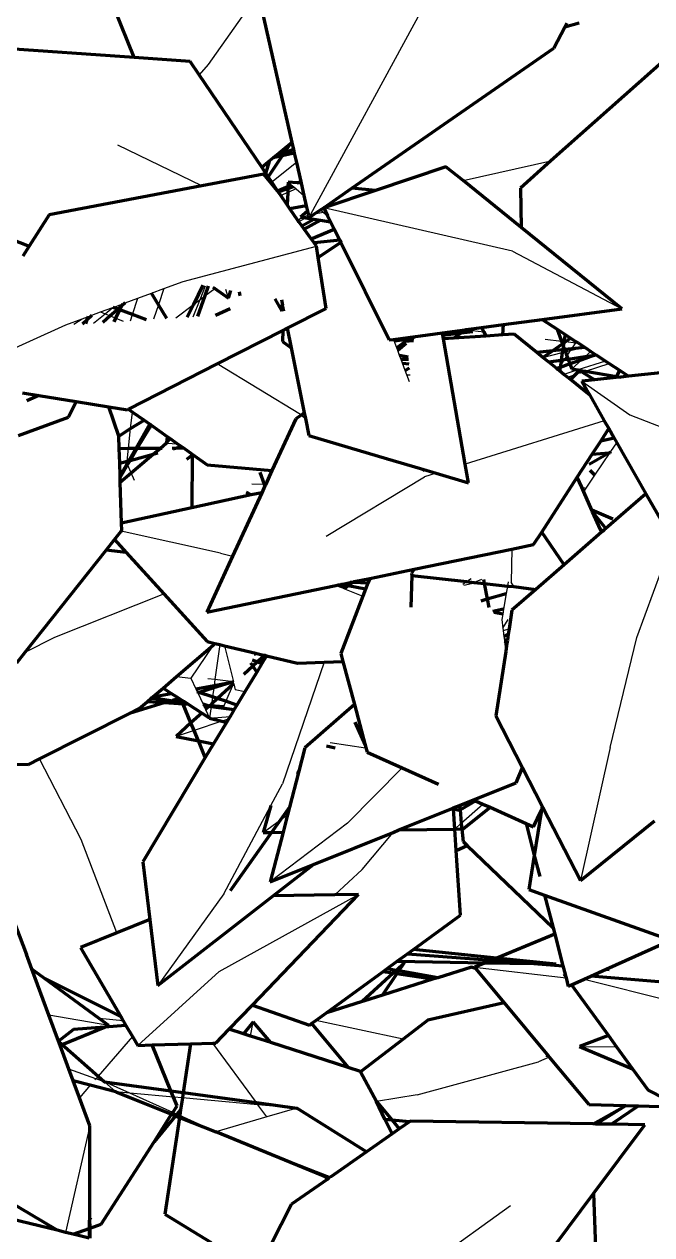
# Model space of a CAD drawing. Header units: millimetres. Extents: x 4307 to 31003, y 2809 to 20009.
# Drawn here: x 7347.5 to 7390.6, y 7941.1 to 8024.3 of the extents above; entities that cross this region are included whole.
import ezdxf

# ---------------------------------------------------------------- set-up
doc = ezdxf.new("R2010")
doc.units = ezdxf.units.MM
doc.layers.add('ProfileEdges', color=7, linetype='Continuous')

msp = doc.modelspace()

# ---------------------------------------------------------------- linework, layer by layer
for p, q in [((7363.573, 8026.361), (7360.134, 8021.485)), ((7367.066, 8010.96), (7375.019, 8025.572)), ((7360.134, 8021.485), (7359.524, 8020.773)), ((7359.711, 8013.16), (7353.942, 8015.938)), ((7366.204, 8014.762), (7364.52, 8013.397)), ((7377.662, 8013.51), (7383.7, 8014.863)), ((7365.608, 8012.704), (7365.128, 8012.499)), ((7366.178, 8012.948), (7365.608, 8012.704)), ((7365.633, 8013.412), (7365.879, 8013.203)), ((7365.879, 8013.203), (7365.996, 8013.103)), ((7365.996, 8013.103), (7366.178, 8012.948)), ((7366.178, 8012.948), (7366.72, 8012.486)), ((7366.306, 8010.761), (7366.567, 8010.992)), ((7366.567, 8010.992), (7367.028, 8011.127)), ((7367.442, 8011.22), (7368.046, 8011.355)), ((7367.863, 8011.511), (7368.046, 8011.355)), ((7368.046, 8011.355), (7368.352, 8011.095)), ((7381.058, 8008.655), (7368.082, 8011.639)), ((7366.858, 8010.946), (7366.368, 8010.671)), ((7358.42, 8006.586), (7367.58, 8009.015)), ((7381.058, 8008.655), (7388.58, 8004.715)), ((7356.235, 8005.779), (7357.097, 8006.097)), ((7357.097, 8006.097), (7356.722, 8004.991)), ((7357.097, 8006.097), (7358.42, 8006.586)), ((7359.59, 8005.352), (7359.964, 8006.296)), ((7359.908, 8005.593), (7360.593, 8006.112)), ((7360.593, 8006.112), (7360.661, 8006.164)), ((7361.531, 8005.431), (7361.364, 8006.032)), ((7354.44, 8005.116), (7355.314, 8005.439)), ((7354.937, 8004.313), (7355.314, 8005.439)), ((7355.314, 8005.439), (7356.235, 8005.779)), ((7359.118, 8004.162), (7359.59, 8005.352)), ((7359.121, 8004.996), (7359.59, 8005.352)), ((7359.59, 8005.352), (7359.908, 8005.593)), ((7352.155, 8004.272), (7352.749, 8004.491)), ((7352.265, 8003.729), (7353.049, 8004.367)), ((7352.749, 8004.491), (7353.577, 8004.797)), ((7352.749, 8004.491), (7353.049, 8004.367)), ((7353.049, 8004.367), (7353.577, 8004.797)), ((7353.049, 8004.367), (7353.413, 8004.217)), ((7353.577, 8004.797), (7353.606, 8004.808)), ((7353.606, 8004.808), (7354.265, 8005.051)), ((7354.265, 8005.051), (7354.44, 8005.116)), ((7354.795, 8003.889), (7354.937, 8004.313)), ((7356.722, 8004.991), (7356.382, 8003.989)), ((7357.921, 8004.086), (7359.121, 8004.996)), ((7342.011, 7999.812), (7350.359, 8003.608)), ((7350.359, 8003.608), (7351.486, 8004.024)), ((7350.904, 8003.643), (7351.486, 8004.024)), ((7351.486, 8004.024), (7351.905, 8004.179)), ((7351.905, 8004.179), (7352.155, 8004.272)), ((7353.413, 8004.217), (7353.792, 8004.061)), ((7353.792, 8004.061), (7354.288, 8003.857)), ((7377.868, 8003.278), (7378.309, 8003.213)), ((7378.309, 8003.213), (7379.079, 8003.122)), ((7372.919, 8002.51), (7372.882, 8002.609)), ((7373.097, 8002.035), (7372.919, 8002.51)), ((7373.166, 8001.849), (7373.097, 8002.035)), ((7373.299, 8001.495), (7373.166, 8001.849)), ((7383.304, 8002.626), (7384.423, 8002.494)), ((7384.423, 8002.494), (7384.597, 8002.474)), ((7384.597, 8002.474), (7384.717, 8002.46)), ((7384.696, 8001.753), (7385.032, 8001.837)), ((7384.717, 8002.46), (7385.393, 8002.38)), ((7385.032, 8001.837), (7384.795, 8001.482)), ((7385.032, 8001.837), (7385.814, 8002.034)), ((7385.114, 8001.961), (7385.032, 8001.837)), ((7385.393, 8002.38), (7385.114, 8001.961)), ((7385.435, 8002.444), (7385.393, 8002.38)), ((7385.393, 8002.38), (7385.563, 8002.36)), ((7373.4, 8001.225), (7373.299, 8001.495)), ((7373.492, 8000.979), (7373.4, 8001.225)), ((7373.686, 8000.461), (7373.492, 8000.979)), ((7383.152, 8001.365), (7384.483, 8001.699)), ((7384.618, 8001.216), (7384.352, 8000.815)), ((7384.483, 8001.699), (7384.696, 8001.753)), ((7384.795, 8001.482), (7384.618, 8001.216)), ((7385.818, 8001.21), (7385.127, 8000.581)), ((7387.45, 8001.117), (7385.553, 8000.509)), ((7386.057, 8001.428), (7385.818, 8001.21)), ((7386.444, 8001.78), (7386.057, 8001.428)), ((7366.494, 7997.448), (7360.761, 8000.921)), ((7373.795, 8000.17), (7373.686, 8000.461)), ((7373.795, 8000.17), (7374.023, 8000.18)), ((7373.974, 7999.689), (7373.795, 8000.17)), ((7384.244, 8000.652), (7384.17, 8000.542)), ((7384.352, 8000.815), (7384.244, 8000.652)), ((7385.553, 8000.509), (7384.592, 8000.201)), ((7384.828, 8000.011), (7385.387, 8000.193)), ((7385.387, 8000.193), (7385.552, 8000.247)), ((7385.678, 8000.288), (7385.854, 8000.346)), ((7385.854, 8000.346), (7386.085, 8000.421)), ((7386.085, 8000.421), (7387.705, 8000.95)), ((7385.813, 7999.733), (7389.129, 7997.434)), ((7386.184, 7999.083), (7386.028, 7999.041)), ((7354.813, 7996.479), (7354.94, 7997.616)), ((7366.494, 7997.448), (7366.537, 7997.412)), ((7366.537, 7997.412), (7366.821, 7997.177)), ((7387.361, 7997.024), (7377.813, 7994.04)), ((7389.129, 7997.434), (7393.447, 7995.747)), ((7354.662, 7995.128), (7354.813, 7996.479)), ((7356.1, 7996.541), (7356.18, 7996.744)), ((7357.286, 7995.447), (7357.254, 7995.473)), ((7358.066, 7995.418), (7357.286, 7995.447)), ((7387.818, 7994.903), (7388.226, 7995.509)), ((7354.563, 7994.24), (7354.662, 7995.128)), ((7386.722, 7993.275), (7387.77, 7994.832)), ((7354.549, 7994.121), (7354.563, 7994.24)), ((7354.571, 7994.07), (7354.549, 7994.121)), ((7354.599, 7994.006), (7354.571, 7994.07)), ((7354.846, 7993.433), (7354.599, 7994.006)), ((7374.726, 7993.729), (7374.961, 7993.546)), ((7355.068, 7992.917), (7354.846, 7993.433)), ((7364.016, 7992.629), (7363.143, 7992.673)), ((7368.259, 7989.096), (7375.013, 7993.164)), ((7375.801, 7993.411), (7375.013, 7993.164)), ((7386.13, 7992.396), (7386.722, 7993.275)), ((7364.076, 7992.626), (7364.016, 7992.629)), ((7385.815, 7992.451), (7386.13, 7992.396)), ((7385.955, 7992.136), (7386.13, 7992.396)), ((7360.983, 7987.929), (7354.165, 7989.443)), ((7387.199, 7989.456), (7387.146, 7989.434)), ((7387.369, 7989.524), (7387.199, 7989.456)), ((7389.601, 7982.135), (7392.467, 7989.919)), ((7360.983, 7987.929), (7361.821, 7987.728)), ((7381.01, 7988.2), (7380.957, 7985.939)), ((7377.898, 7985.972), (7378.221, 7986.183)), ((7378.933, 7986.119), (7378.421, 7985.913)), ((7368.919, 7985.709), (7369.056, 7985.656)), ((7369.056, 7985.656), (7369.159, 7985.615)), ((7369.159, 7985.615), (7369.369, 7985.533)), ((7369.369, 7985.533), (7369.501, 7985.481)), ((7369.501, 7985.481), (7370.779, 7984.979)), ((7377.634, 7985.801), (7377.898, 7985.972)), ((7377.724, 7985.72), (7378.251, 7985.844)), ((7378.421, 7985.913), (7378.251, 7985.844)), ((7380.709, 7985.651), (7380.629, 7985.165)), ((7380.759, 7985.956), (7380.709, 7985.651)), ((7381.153, 7985.631), (7380.957, 7985.939)), ((7349.597, 7982.151), (7357.096, 7985.128)), ((7380.629, 7985.165), (7380.45, 7984.076)), ((7380.393, 7983.733), (7380.332, 7983.362)), ((7380.45, 7984.076), (7380.393, 7983.733)), ((7380.332, 7983.362), (7380.403, 7982.764)), ((7380.403, 7982.764), (7380.764, 7983.378)), ((7380.403, 7982.764), (7380.42, 7982.621)), ((7380.42, 7982.621), (7380.825, 7982.727)), ((7347.564, 7981.129), (7349.597, 7982.151)), ((7380.42, 7982.621), (7380.471, 7982.192)), ((7380.471, 7982.192), (7380.498, 7981.957)), ((7380.498, 7981.957), (7380.506, 7981.89)), ((7380.506, 7981.89), (7380.51, 7981.861)), ((7380.51, 7981.861), (7380.59, 7981.178)), ((7387.77, 7974.577), (7389.601, 7982.135)), ((7360.481, 7981.614), (7358.956, 7979.342)), ((7360.934, 7981.645), (7360.604, 7979.238)), ((7361.262, 7981.567), (7361.871, 7979.077)), ((7363.426, 7981.051), (7363.375, 7980.984)), ((7363.333, 7980.908), (7363.568, 7981.017)), ((7368.113, 7980.444), (7365.246, 7972.084)), ((7357.962, 7979.454), (7358.956, 7979.342)), ((7358.956, 7979.342), (7359.3, 7978.604)), ((7359.3, 7978.604), (7359.395, 7978.401)), ((7360.604, 7979.238), (7360.122, 7979.3)), ((7360.526, 7978.668), (7360.441, 7978.052)), ((7360.548, 7978.834), (7360.526, 7978.668)), ((7360.604, 7979.238), (7360.548, 7978.834)), ((7361.871, 7979.077), (7360.604, 7979.238)), ((7361.852, 7978.918), (7361.353, 7977.748)), ((7361.9, 7978.961), (7361.871, 7979.077)), ((7361.9, 7978.961), (7362.001, 7978.547)), ((7362.651, 7978.389), (7362.001, 7978.547)), ((7359.395, 7978.401), (7359.426, 7978.334)), ((7359.426, 7978.334), (7359.796, 7977.542)), ((7360.441, 7978.052), (7360.374, 7977.563)), ((7361.353, 7977.748), (7361.189, 7977.364)), ((7359.796, 7977.542), (7359.83, 7977.469)), ((7359.83, 7977.469), (7359.962, 7977.186)), ((7359.962, 7977.186), (7360.24, 7976.59)), ((7360.351, 7977.396), (7360.24, 7976.59)), ((7360.355, 7977.428), (7360.351, 7977.396)), ((7360.355, 7977.428), (7360.374, 7977.563)), ((7361.189, 7977.364), (7361.957, 7977.234)), ((7361.074, 7976.375), (7359.176, 7975.741)), ((7360.24, 7976.59), (7361.644, 7976.712)), ((7361.533, 7976.528), (7361.074, 7976.375)), ((7359.176, 7975.741), (7357.934, 7975.327)), ((7370.945, 7974.531), (7368.533, 7974.888)), ((7387.77, 7974.577), (7385.722, 7965.452)), ((7351.417, 7968.264), (7348.545, 7973.799)), ((7369.72, 7969.38), (7373.474, 7973.177)), ((7364.447, 7970.585), (7365.246, 7972.084)), ((7361.215, 7964.52), (7364.447, 7970.585)), ((7377.54, 7969.372), (7379.017, 7970.695)), ((7363.915, 7968.739), (7365.113, 7969.607)), ((7369.72, 7969.38), (7364.411, 7965.35)), ((7365.113, 7969.607), (7365.602, 7969.962)), ((7370.732, 7966.205), (7372.845, 7968.75)), ((7377.09, 7968.969), (7377.54, 7969.372)), ((7353.853, 7961.851), (7351.417, 7968.264)), ((7370.732, 7966.205), (7368.836, 7964.453)), ((7361.215, 7964.52), (7356.682, 7958.22)), ((7360.905, 7959.185), (7370.479, 7964.477)), ((7378.447, 7959.482), (7384.738, 7958.75)), ((7355.296, 7954.118), (7360.905, 7959.185)), ((7371.232, 7957.522), (7372.846, 7959.069)), ((7385.993, 7958.67), (7392.001, 7957.154)), ((7370.828, 7957.165), (7371.232, 7957.522)), ((7353.306, 7955.491), (7349.191, 7956.195)), ((7354.305, 7955.812), (7352.659, 7955.963)), ((7363.045, 7954.76), (7363.239, 7955.729)), ((7373.552, 7954.554), (7367.531, 7955.826)), ((7354.943, 7954.722), (7352.579, 7952.003)), ((7363.455, 7950.184), (7360.466, 7954.261)), ((7385.665, 7954.05), (7388.208, 7954.029)), ((7374.516, 7950.719), (7382.854, 7952.997)), ((7383.59, 7953.304), (7382.854, 7952.997)), ((7383.342, 7953.372), (7383.532, 7953.374)), ((7352.425, 7951.826), (7350.563, 7952.482)), ((7352.579, 7952.003), (7352.425, 7951.826)), ((7352.037, 7951.379), (7351.288, 7950.518)), ((7352.425, 7951.826), (7352.36, 7951.751)), ((7353.017, 7951.618), (7352.425, 7951.826)), ((7353.017, 7951.618), (7353.801, 7950.918)), ((7354.765, 7950.832), (7353.017, 7951.618)), ((7354.765, 7950.832), (7353.801, 7950.918)), ((7357.705, 7949.509), (7354.765, 7950.832)), ((7357.754, 7950.563), (7354.765, 7950.832)), ((7358.366, 7950.508), (7357.754, 7950.563)), ((7363.559, 7950.042), (7358.366, 7950.508)), ((7371.7, 7950.269), (7371.661, 7950.263)), ((7374.516, 7950.719), (7371.7, 7950.269)), ((7357.982, 7949.385), (7357.705, 7949.509)), ((7363.559, 7950.042), (7363.455, 7950.184)), ((7364.176, 7949.201), (7363.559, 7950.042)), ((7366.241, 7949.802), (7363.559, 7950.042)), ((7366.241, 7949.802), (7364.176, 7949.201)), ((7358.184, 7949.294), (7357.982, 7949.385)), ((7360.662, 7948.179), (7358.184, 7949.294)), ((7364.176, 7949.201), (7360.662, 7948.179)), ((7352.002, 7948.586), (7350.34, 7941.276)), ((7360.662, 7948.179), (7367.556, 7945.488)), ((7367.556, 7945.488), (7368.566, 7945.094)), ((7367.556, 7945.488), (7367.976, 7945.171)), ((7367.976, 7945.171), (7368.312, 7944.917)), ((7380.926, 7943.093), (7372.721, 7937.206))]:
    msp.add_line(p, q)
at = {"layer": 'ProfileEdges', "lineweight": 211}
for p, q in [((7363.573, 8026.361), (7365.891, 8016.14)), ((7355.045, 8021.968), (7353.699, 8025.305)), ((7385.637, 8024.336), (7384.656, 8024.055)), ((7384.656, 8024.055), (7384.793, 8024.319)), ((7394.055, 8024.065), (7383.7, 8014.863)), ((7383.907, 8022.611), (7384.656, 8024.055)), ((7355.045, 8021.968), (7345.788, 8022.608)), ((7370.004, 8012.993), (7383.907, 8022.611)), ((7358.895, 8021.702), (7355.045, 8021.968)), ((7359.524, 8020.773), (7358.895, 8021.702)), ((7363.818, 8014.434), (7359.524, 8020.773)), ((7364.605, 8015.081), (7365.793, 8016.059)), ((7365.793, 8016.059), (7365.338, 8015.377)), ((7365.793, 8016.059), (7365.891, 8016.14)), ((7365.891, 8016.14), (7366.003, 8015.646)), ((7365.222, 8015.205), (7364.265, 8013.773)), ((7365.338, 8015.377), (7364.605, 8015.081)), ((7365.222, 8015.205), (7364.605, 8015.081)), ((7366.057, 8015.407), (7365.222, 8015.205)), ((7365.338, 8015.377), (7365.222, 8015.205)), ((7366.003, 8015.646), (7365.338, 8015.377)), ((7366.003, 8015.646), (7366.057, 8015.407)), ((7366.057, 8015.407), (7366.204, 8014.762)), ((7363.818, 8014.434), (7364.377, 8014.894)), ((7364.11, 8014.003), (7363.818, 8014.434)), ((7364.11, 8014.003), (7364.377, 8014.894)), ((7364.605, 8015.081), (7364.377, 8014.894)), ((7366.204, 8014.762), (7366.501, 8013.453)), ((7376.485, 8014.459), (7371.646, 8012.835)), ((7377.662, 8013.51), (7376.485, 8014.459)), ((7383.7, 8014.863), (7381.603, 8013)), ((7363.958, 8013.965), (7359.711, 8013.16)), ((7364.914, 8012.815), (7363.958, 8013.965)), ((7364.265, 8013.773), (7364.11, 8014.003)), ((7364.52, 8013.397), (7364.265, 8013.773)), ((7366.251, 8013.353), (7366.501, 8013.453)), ((7366.501, 8013.453), (7366.529, 8013.326)), ((7381.657, 8010.292), (7377.662, 8013.51)), ((7359.711, 8013.16), (7349.217, 8011.169)), ((7364.914, 8012.815), (7364.52, 8013.397)), ((7364.914, 8012.815), (7365.622, 8013.1)), ((7364.96, 8012.747), (7364.914, 8012.815)), ((7364.96, 8012.747), (7365.618, 8012.973)), ((7365.128, 8012.499), (7364.96, 8012.747)), ((7365.608, 8012.704), (7365.577, 8011.837)), ((7365.618, 8012.973), (7365.608, 8012.704)), ((7365.618, 8012.973), (7365.996, 8013.103)), ((7365.622, 8013.1), (7365.618, 8012.973)), ((7365.633, 8013.412), (7365.622, 8013.1)), ((7365.622, 8013.1), (7365.879, 8013.203)), ((7366.251, 8013.353), (7365.633, 8013.412)), ((7366.529, 8013.326), (7366.251, 8013.353)), ((7366.529, 8013.326), (7366.72, 8012.486)), ((7368.082, 8011.639), (7370.004, 8012.993)), ((7371.646, 8012.835), (7368.082, 8011.639)), ((7371.646, 8012.835), (7370.004, 8012.993)), ((7381.603, 8013), (7381.657, 8010.292)), ((7365.577, 8011.837), (7365.128, 8012.499)), ((7365.76, 8011.567), (7365.577, 8011.837)), ((7366.72, 8012.486), (7366.881, 8011.777)), ((7340.914, 8011.745), (7347.843, 8009.004)), ((7349.217, 8011.169), (7347.843, 8009.004)), ((7366.881, 8011.777), (7365.76, 8011.567)), ((7366.306, 8010.761), (7365.76, 8011.567)), ((7366.965, 8011.403), (7366.484, 8011.005)), ((7366.484, 8011.005), (7366.567, 8010.992)), ((7366.567, 8010.992), (7366.858, 8010.946)), ((7366.881, 8011.777), (7366.965, 8011.403)), ((7366.965, 8011.403), (7367.028, 8011.127)), ((7367.028, 8011.127), (7367.066, 8010.96)), ((7367.066, 8010.96), (7367.442, 8011.22)), ((7367.442, 8011.22), (7367.863, 8011.511)), ((7367.863, 8011.511), (7368.082, 8011.639)), ((7368.082, 8011.639), (7368.352, 8011.095)), ((7368.352, 8011.095), (7368.559, 8010.677)), ((7366.347, 8010.7), (7366.306, 8010.761)), ((7366.368, 8010.671), (7366.347, 8010.7)), ((7366.567, 8010.4), (7366.368, 8010.671)), ((7366.567, 8010.4), (7367.409, 8010.859)), ((7366.731, 8010.175), (7366.567, 8010.4)), ((7366.731, 8010.175), (7367.852, 8010.789)), ((7367.218, 8009.509), (7366.731, 8010.175)), ((7366.858, 8010.946), (7367.409, 8010.859)), ((7367.218, 8009.509), (7368.804, 8010.185)), ((7367.409, 8010.859), (7367.852, 8010.789)), ((7367.852, 8010.789), (7368.559, 8010.677)), ((7368.559, 8010.677), (7368.804, 8010.185)), ((7368.804, 8010.185), (7369.181, 8009.426)), ((7388.58, 8004.715), (7381.657, 8010.292)), ((7367.416, 8009.238), (7367.218, 8009.509)), ((7369.181, 8009.426), (7367.416, 8009.238)), ((7369.181, 8009.426), (7369.267, 8009.251)), ((7347.843, 8009.004), (7347.41, 8008.321)), ((7367.58, 8009.015), (7367.416, 8009.238)), ((7367.7, 8008.236), (7367.58, 8009.015)), ((7369.267, 8009.251), (7367.7, 8008.236)), ((7369.267, 8009.251), (7372.586, 8002.57)), ((7368.242, 8004.739), (7367.7, 8008.236)), ((7359.776, 8006.331), (7359.121, 8004.996)), ((7360.141, 8006.262), (7359.908, 8005.593)), ((7360.472, 8006.2), (7360.593, 8006.112)), ((7360.593, 8006.112), (7361.531, 8005.431)), ((7361.531, 8005.431), (7361.693, 8005.97)), ((7356.722, 8004.991), (7356.235, 8005.779)), ((7359.908, 8005.593), (7359.415, 8004.181)), ((7362.265, 8005.863), (7362.326, 8005.595)), ((7365.071, 8004.825), (7364.74, 8005.397)), ((7365.185, 8005.314), (7365.258, 8004.951)), ((7353.944, 8004.682), (7353.413, 8004.217)), ((7353.944, 8004.682), (7353.606, 8004.808)), ((7353.792, 8004.061), (7354.067, 8004.636)), ((7354.192, 8004.899), (7353.944, 8004.682)), ((7354.067, 8004.636), (7353.944, 8004.682)), ((7354.067, 8004.636), (7354.192, 8004.899)), ((7354.937, 8004.313), (7354.067, 8004.636)), ((7354.44, 8005.116), (7354.192, 8004.899)), ((7354.192, 8004.899), (7354.265, 8005.051)), ((7355.893, 8003.958), (7354.937, 8004.313)), ((7357.305, 8004.047), (7356.722, 8004.991)), ((7359.121, 8004.996), (7358.699, 8004.135)), ((7361.652, 8004.716), (7360.639, 8004.258)), ((7365.258, 8004.951), (7365.071, 8004.825)), ((7365.231, 8004.548), (7365.071, 8004.825)), ((7365.338, 8004.555), (7365.258, 8004.951)), ((7365.575, 8003.377), (7368.242, 8004.739)), ((7383.102, 8003.98), (7388.58, 8004.715)), ((7351.513, 8003.681), (7351.834, 8003.976)), ((7351.736, 8003.695), (7351.834, 8003.976)), ((7351.834, 8003.976), (7352.155, 8004.272)), ((7351.834, 8003.976), (7351.905, 8004.179)), ((7353.413, 8004.217), (7352.9, 8003.769)), ((7353.676, 8003.818), (7353.792, 8004.061)), ((7378.918, 8003.419), (7380.438, 8003.623)), ((7380.393, 8002.909), (7380.438, 8003.623)), ((7380.438, 8003.623), (7383.102, 8003.98)), ((7383.102, 8003.98), (7384.124, 8003.308)), ((7360.761, 8000.921), (7365.266, 8003.22)), ((7365.266, 8003.22), (7365.239, 8002.458)), ((7365.266, 8003.22), (7365.575, 8003.377)), ((7365.575, 8003.377), (7365.847, 8002.023)), ((7372.882, 8002.609), (7376.237, 8003.06)), ((7372.919, 8002.51), (7374.171, 8002.659)), ((7374.171, 8002.659), (7373.967, 8002.494)), ((7374.279, 8002.745), (7374.171, 8002.659)), ((7374.171, 8002.659), (7374.271, 8002.671)), ((7376.237, 8003.06), (7377.815, 8003.271)), ((7376.264, 8002.907), (7376.237, 8003.06)), ((7376.264, 8002.907), (7377.542, 8003.058)), ((7376.31, 8002.645), (7376.264, 8002.907)), ((7376.994, 8002.69), (7376.31, 8002.645)), ((7377.813, 7994.04), (7376.31, 8002.645)), ((7376.994, 8002.69), (7377.542, 8003.058)), ((7379.236, 8002.834), (7376.994, 8002.69)), ((7377.542, 8003.058), (7377.815, 8003.271)), ((7377.542, 8003.058), (7378.34, 8003.153)), ((7377.815, 8003.271), (7377.868, 8003.278)), ((7377.868, 8003.278), (7378.25, 8003.329)), ((7378.25, 8003.329), (7378.918, 8003.419)), ((7378.309, 8003.213), (7378.25, 8003.329)), ((7378.34, 8003.153), (7378.309, 8003.213)), ((7378.918, 8003.419), (7379.079, 8003.122)), ((7379.079, 8003.122), (7379.236, 8002.834)), ((7380.393, 8002.909), (7379.236, 8002.834)), ((7381.178, 8002.96), (7380.393, 8002.909)), ((7382.723, 8001.712), (7381.178, 8002.96)), ((7384.124, 8003.308), (7384.423, 8002.494)), ((7384.124, 8003.308), (7384.668, 8002.949)), ((7384.668, 8002.949), (7384.597, 8002.474)), ((7384.668, 8002.949), (7385.054, 8002.695)), ((7384.717, 8002.46), (7385.054, 8002.695)), ((7385.054, 8002.695), (7385.435, 8002.444)), ((7365.239, 8002.458), (7365.847, 8002.023)), ((7365.847, 8002.023), (7366.745, 7997.559)), ((7372.586, 8002.57), (7372.882, 8002.609)), ((7373.726, 8002.478), (7373.097, 8002.035)), ((7373.748, 8002.318), (7373.166, 8001.849)), ((7373.967, 8002.494), (7373.726, 8002.478)), ((7374.255, 8002.513), (7373.967, 8002.494)), ((7383.81, 8001.825), (7382.723, 8001.712)), ((7383.152, 8001.365), (7383.81, 8001.825)), ((7383.81, 8001.825), (7384.493, 8002.303)), ((7384.512, 8001.898), (7383.81, 8001.825)), ((7384.423, 8002.494), (7384.493, 8002.303)), ((7384.512, 8001.898), (7384.483, 8001.699)), ((7384.493, 8002.303), (7384.581, 8002.364)), ((7384.493, 8002.303), (7384.549, 8002.15)), ((7384.549, 8002.15), (7384.512, 8001.898)), ((7384.637, 8001.911), (7384.512, 8001.898)), ((7384.581, 8002.364), (7384.549, 8002.15)), ((7384.549, 8002.15), (7384.637, 8001.911)), ((7384.597, 8002.474), (7384.581, 8002.364)), ((7384.581, 8002.364), (7384.717, 8002.46)), ((7385.114, 8001.961), (7384.637, 8001.911)), ((7384.637, 8001.911), (7384.696, 8001.753)), ((7385.814, 8002.034), (7385.114, 8001.961)), ((7385.435, 8002.444), (7385.563, 8002.36)), ((7385.563, 8002.36), (7386.047, 8002.041)), ((7386.047, 8002.041), (7385.814, 8002.034)), ((7386.047, 8002.041), (7386.444, 8001.78)), ((7373.876, 8001.394), (7373.299, 8001.495)), ((7373.899, 8001.225), (7373.4, 8001.225)), ((7373.492, 8000.979), (7373.939, 8000.937)), ((7383.152, 8001.365), (7382.723, 8001.712)), ((7383.534, 8001.056), (7383.152, 8001.365)), ((7383.534, 8001.056), (7384.407, 8001.185)), ((7384.098, 8000.601), (7383.534, 8001.056)), ((7384.407, 8001.185), (7384.352, 8000.815)), ((7384.483, 8001.699), (7384.407, 8001.185)), ((7384.407, 8001.185), (7384.618, 8001.216)), ((7384.618, 8001.216), (7384.879, 8001.254)), ((7384.696, 8001.753), (7384.795, 8001.482)), ((7384.795, 8001.482), (7384.879, 8001.254)), ((7384.879, 8001.254), (7386.057, 8001.428)), ((7384.879, 8001.254), (7385.002, 8000.921)), ((7385.818, 8001.21), (7385.002, 8000.921)), ((7386.7, 8001.522), (7385.818, 8001.21)), ((7386.057, 8001.428), (7386.7, 8001.522)), ((7386.444, 8001.78), (7386.788, 8001.553)), ((7386.788, 8001.553), (7386.7, 8001.522)), ((7386.7, 8001.522), (7386.811, 8001.539)), ((7386.788, 8001.553), (7386.811, 8001.539)), ((7386.811, 8001.539), (7387.45, 8001.117)), ((7387.45, 8001.117), (7387.705, 8000.95)), ((7354.665, 7997.809), (7360.761, 8000.921)), ((7373.686, 8000.461), (7373.977, 8000.657)), ((7384.244, 8000.652), (7384.098, 8000.601)), ((7384.17, 8000.542), (7384.098, 8000.601)), ((7384.297, 8000.44), (7384.17, 8000.542)), ((7384.333, 8000.684), (7384.244, 8000.652)), ((7384.333, 8000.684), (7384.297, 8000.44)), ((7384.592, 8000.201), (7384.297, 8000.44)), ((7385.002, 8000.921), (7384.333, 8000.684)), ((7384.352, 8000.815), (7384.333, 8000.684)), ((7384.828, 8000.011), (7384.592, 8000.201)), ((7385.002, 8000.921), (7385.127, 8000.581)), ((7385.387, 8000.193), (7385.036, 7999.842)), ((7385.127, 8000.581), (7385.553, 8000.509)), ((7385.66, 8000.466), (7385.387, 8000.193)), ((7385.553, 8000.509), (7385.66, 8000.466)), ((7385.854, 8000.346), (7385.66, 8000.466)), ((7385.66, 8000.466), (7386.085, 8000.421)), ((7386.692, 7999.825), (7385.854, 8000.346)), ((7386.085, 8000.421), (7388.199, 8000.068)), ((7387.705, 8000.95), (7388.409, 8000.486)), ((7388.409, 8000.486), (7388.199, 8000.068)), ((7388.409, 8000.486), (7389.04, 8000.071)), ((7392.967, 8000.483), (7389.04, 8000.071)), ((7385.036, 7999.842), (7384.828, 8000.011)), ((7386.028, 7999.041), (7385.036, 7999.842)), ((7386.692, 7999.825), (7385.813, 7999.733)), ((7385.813, 7999.733), (7386.184, 7999.083)), ((7388.154, 7999.978), (7386.692, 7999.825)), ((7388.199, 8000.068), (7388.154, 7999.978)), ((7388.512, 8000.016), (7388.154, 7999.978)), ((7388.199, 8000.068), (7388.512, 8000.016)), ((7389.04, 8000.071), (7388.512, 8000.016)), ((7347.381, 7998.942), (7348.491, 7998.762)), ((7348.491, 7998.762), (7347.68, 7998.395)), ((7348.491, 7998.762), (7351.063, 7998.345)), ((7386.363, 7998.771), (7386.028, 7999.041)), ((7386.184, 7999.083), (7386.363, 7998.771)), ((7386.363, 7998.771), (7387.361, 7997.024)), ((7350.544, 7997.258), (7351.063, 7998.345)), ((7351.063, 7998.345), (7353.305, 7997.982)), ((7353.998, 7995.963), (7353.305, 7997.982)), ((7353.305, 7997.982), (7354.595, 7997.773)), ((7354.595, 7997.773), (7354.665, 7997.809)), ((7354.665, 7997.809), (7354.94, 7997.616)), ((7347.109, 7996.002), (7350.544, 7997.258)), ((7354.813, 7996.479), (7355.73, 7997.06)), ((7354.94, 7997.616), (7355.73, 7997.06)), ((7355.73, 7997.06), (7356.138, 7996.773)), ((7366.157, 7997.145), (7364.523, 7993.595)), ((7366.537, 7997.412), (7366.157, 7997.145)), ((7366.745, 7997.559), (7366.537, 7997.412)), ((7366.745, 7997.559), (7366.821, 7997.177)), ((7366.821, 7997.177), (7367.058, 7996)), ((7387.361, 7997.024), (7387.674, 7996.476)), ((7353.998, 7995.963), (7354.813, 7996.479)), ((7355.186, 7995.131), (7356.138, 7996.773)), ((7356.1, 7996.541), (7355.265, 7995.131)), ((7356.203, 7996.728), (7356.1, 7996.541)), ((7356.138, 7996.773), (7356.18, 7996.744)), ((7356.18, 7996.744), (7356.203, 7996.728)), ((7356.203, 7996.728), (7357.35, 7995.921)), ((7367.058, 7996), (7372.472, 7994.397)), ((7387.121, 7995.623), (7387.674, 7996.476)), ((7387.674, 7996.476), (7388.052, 7995.814)), ((7354.026, 7995.123), (7353.998, 7995.963)), ((7356.863, 7995.142), (7357.254, 7995.473)), ((7357.254, 7995.473), (7357.295, 7995.519)), ((7357.286, 7995.447), (7357.295, 7995.519)), ((7357.295, 7995.519), (7357.35, 7995.921)), ((7357.295, 7995.519), (7357.538, 7995.789)), ((7357.35, 7995.921), (7357.538, 7995.789)), ((7357.538, 7995.789), (7358.066, 7995.418)), ((7357.954, 7995.149), (7358.312, 7995.245)), ((7358.066, 7995.418), (7358.312, 7995.245)), ((7358.312, 7995.245), (7358.444, 7995.152)), ((7386.545, 7994.735), (7387.121, 7995.623)), ((7388.052, 7995.814), (7387.121, 7995.623)), ((7388.052, 7995.814), (7388.226, 7995.509)), ((7388.226, 7995.509), (7390.226, 7992.01)), ((7354.026, 7995.123), (7354.662, 7995.128)), ((7354.058, 7994.105), (7354.026, 7995.123)), ((7354.662, 7995.128), (7355.186, 7995.131)), ((7354.689, 7994.274), (7355.186, 7995.131)), ((7355.265, 7995.131), (7354.77, 7994.296)), ((7354.77, 7994.296), (7356.37, 7994.725)), ((7354.846, 7993.433), (7356.37, 7994.725)), ((7355.186, 7995.131), (7355.265, 7995.131)), ((7355.265, 7995.131), (7356.863, 7995.142)), ((7356.37, 7994.725), (7356.863, 7995.142)), ((7356.37, 7994.725), (7356.686, 7994.809)), ((7356.863, 7995.142), (7356.971, 7995.143)), ((7357.661, 7995.147), (7357.954, 7995.149)), ((7357.733, 7995.09), (7357.954, 7995.149)), ((7357.954, 7995.149), (7358.444, 7995.152)), ((7358.444, 7995.152), (7359.04, 7994.733)), ((7359.039, 7994.652), (7358.648, 7994.359)), ((7359.039, 7994.652), (7359.011, 7991.037)), ((7359.04, 7994.733), (7359.039, 7994.652)), ((7359.04, 7994.733), (7360.081, 7994.001)), ((7372.481, 7994.303), (7372.472, 7994.397)), ((7372.472, 7994.397), (7374.726, 7993.729)), ((7385.511, 7993.141), (7386.545, 7994.735)), ((7386.337, 7994.039), (7387.684, 7994.825)), ((7386.545, 7994.735), (7387.684, 7994.825)), ((7387.684, 7994.825), (7387.77, 7994.832)), ((7387.77, 7994.832), (7387.818, 7994.903)), ((7354.058, 7994.105), (7354.563, 7994.24)), ((7354.085, 7993.231), (7354.058, 7994.105)), ((7354.085, 7993.231), (7354.571, 7994.07)), ((7354.599, 7994.006), (7354.087, 7993.142)), ((7354.563, 7994.24), (7354.689, 7994.274)), ((7354.571, 7994.07), (7354.689, 7994.274)), ((7354.77, 7994.296), (7354.599, 7994.006)), ((7354.689, 7994.274), (7354.77, 7994.296)), ((7360.081, 7994.001), (7364.523, 7993.595)), ((7364.523, 7993.595), (7364.076, 7992.626)), ((7374.726, 7993.729), (7375.801, 7993.411)), ((7378.038, 7992.748), (7377.813, 7994.04)), ((7386.381, 7993.622), (7386.722, 7993.275)), ((7354.087, 7993.142), (7354.085, 7993.231)), ((7354.098, 7992.799), (7354.087, 7993.142)), ((7354.098, 7992.799), (7354.846, 7993.433)), ((7354.185, 7989.995), (7354.098, 7992.799)), ((7364.016, 7992.629), (7363.714, 7993.459)), ((7375.801, 7993.411), (7378.038, 7992.748)), ((7383.068, 7989.375), (7385.511, 7993.141)), ((7385.815, 7992.451), (7385.511, 7993.141)), ((7363.103, 7991.921), (7359.011, 7991.037)), ((7363.824, 7992.077), (7361.821, 7987.728)), ((7363.103, 7991.921), (7362.745, 7992.125)), ((7363.824, 7992.077), (7363.103, 7991.921)), ((7364.043, 7992.554), (7363.824, 7992.077)), ((7364.043, 7992.554), (7364.016, 7992.629)), ((7364.076, 7992.626), (7364.043, 7992.554)), ((7385.955, 7992.136), (7385.815, 7992.451)), ((7386.512, 7990.872), (7385.955, 7992.136)), ((7390.226, 7992.01), (7387.469, 7989.612)), ((7390.226, 7992.01), (7391.473, 7989.827)), ((7359.011, 7991.037), (7354.185, 7989.995)), ((7387.965, 7990.269), (7386.512, 7990.872)), ((7386.564, 7990.753), (7386.512, 7990.872)), ((7387.469, 7989.612), (7386.564, 7990.753)), ((7387.096, 7989.547), (7386.564, 7990.753)), ((7353.701, 7988.859), (7354.165, 7989.443)), ((7354.165, 7989.443), (7354.2, 7989.488)), ((7354.2, 7989.488), (7354.185, 7989.995)), ((7382.507, 7988.508), (7383.068, 7989.375)), ((7384.609, 7987.123), (7383.068, 7989.375)), ((7387.179, 7989.359), (7384.609, 7987.123)), ((7387.096, 7989.547), (7387.199, 7989.456)), ((7387.146, 7989.434), (7387.096, 7989.547)), ((7387.179, 7989.359), (7387.146, 7989.434)), ((7387.244, 7989.416), (7387.179, 7989.359)), ((7387.199, 7989.456), (7387.244, 7989.416)), ((7387.369, 7989.524), (7387.244, 7989.416)), ((7387.469, 7989.612), (7387.369, 7989.524)), ((7353.119, 7988.126), (7353.701, 7988.859)), ((7353.701, 7988.859), (7354.504, 7987.976)), ((7381.01, 7988.2), (7382.507, 7988.508)), ((7347.564, 7981.129), (7353.119, 7988.126)), ((7354.504, 7987.976), (7353.119, 7988.126)), ((7354.504, 7987.976), (7357.096, 7985.128)), ((7361.821, 7987.728), (7360.05, 7983.882)), ((7374.292, 7986.816), (7381.01, 7988.2)), ((7384.609, 7987.123), (7382.66, 7985.428)), ((7370.176, 7985.968), (7371.242, 7986.188)), ((7371.242, 7986.188), (7371.121, 7985.873)), ((7371.242, 7986.188), (7374.292, 7986.816)), ((7374.147, 7986.401), (7374.076, 7984.212)), ((7374.292, 7986.816), (7374.111, 7986.55)), ((7374.111, 7986.55), (7374.147, 7986.401)), ((7374.147, 7986.401), (7377.898, 7985.972)), ((7379.062, 7986.108), (7379.113, 7985.833)), ((7360.05, 7983.882), (7368.919, 7985.709)), ((7368.919, 7985.709), (7369.077, 7985.742)), ((7369.056, 7985.656), (7369.077, 7985.742)), ((7369.077, 7985.742), (7369.23, 7985.773)), ((7369.315, 7985.758), (7369.159, 7985.615)), ((7369.315, 7985.758), (7369.23, 7985.773)), ((7369.361, 7985.8), (7369.315, 7985.758)), ((7369.508, 7985.723), (7369.315, 7985.758)), ((7369.361, 7985.8), (7369.601, 7985.85)), ((7369.369, 7985.533), (7369.508, 7985.723)), ((7369.77, 7985.675), (7369.501, 7985.481)), ((7369.508, 7985.723), (7369.601, 7985.85)), ((7369.77, 7985.675), (7369.508, 7985.723)), ((7369.601, 7985.85), (7369.903, 7985.912)), ((7370.09, 7985.906), (7369.77, 7985.675)), ((7370.962, 7985.457), (7369.77, 7985.675)), ((7370.09, 7985.906), (7369.903, 7985.912)), ((7370.176, 7985.968), (7370.09, 7985.906)), ((7371.121, 7985.873), (7370.09, 7985.906)), ((7370.962, 7985.457), (7370.779, 7984.979)), ((7371.121, 7985.873), (7370.962, 7985.457)), ((7377.898, 7985.972), (7378.421, 7985.913)), ((7378.421, 7985.913), (7379.113, 7985.833)), ((7379.113, 7985.833), (7379.311, 7984.779)), ((7379.113, 7985.833), (7380.709, 7985.651)), ((7380.709, 7985.651), (7381.153, 7985.631)), ((7382.66, 7985.428), (7381.018, 7983.999)), ((7381.153, 7985.631), (7382.66, 7985.428)), ((7357.096, 7985.128), (7360.081, 7981.848)), ((7370.779, 7984.979), (7369.263, 7981.024)), ((7378.899, 7984.658), (7379.311, 7984.779)), ((7379.311, 7984.779), (7380.629, 7985.165)), ((7379.311, 7984.779), (7379.422, 7984.185)), ((7380.45, 7984.076), (7379.709, 7983.926)), ((7380.393, 7983.733), (7379.804, 7983.84)), ((7381.018, 7983.999), (7380.825, 7982.727)), ((7380.825, 7982.727), (7380.77, 7982.364)), ((7380.471, 7982.192), (7380.77, 7982.364)), ((7380.709, 7981.96), (7380.498, 7981.957)), ((7380.558, 7981.848), (7380.506, 7981.89)), ((7380.51, 7981.861), (7380.558, 7981.848)), ((7380.709, 7981.96), (7380.687, 7981.815)), ((7380.77, 7982.364), (7380.709, 7981.96)), ((7346.988, 7980.403), (7347.564, 7981.129)), ((7357.962, 7979.454), (7360.481, 7981.614)), ((7360.081, 7981.848), (7360.608, 7981.723)), ((7360.481, 7981.614), (7360.608, 7981.723)), ((7360.608, 7981.723), (7360.934, 7981.645)), ((7360.934, 7981.645), (7361.262, 7981.567)), ((7361.262, 7981.567), (7363.426, 7981.051)), ((7363.426, 7981.051), (7363.568, 7981.017)), ((7369.263, 7981.024), (7369.404, 7980.494)), ((7380.59, 7981.178), (7379.918, 7976.748)), ((7380.558, 7981.848), (7380.687, 7981.815)), ((7380.678, 7981.754), (7380.558, 7981.848)), ((7380.678, 7981.754), (7380.59, 7981.178)), ((7380.687, 7981.815), (7380.678, 7981.754)), ((7363.046, 7980.4), (7363.207, 7980.16)), ((7363.153, 7980.59), (7363.531, 7980.457)), ((7363.531, 7980.457), (7363.207, 7980.16)), ((7363.83, 7980.351), (7363.474, 7979.759)), ((7363.849, 7980.748), (7363.531, 7980.457)), ((7363.531, 7980.457), (7363.83, 7980.351)), ((7363.568, 7981.017), (7363.859, 7980.948)), ((7364.147, 7980.879), (7363.83, 7980.351)), ((7363.849, 7980.748), (7363.83, 7980.351)), ((7363.859, 7980.948), (7363.849, 7980.748)), ((7364.024, 7980.909), (7363.849, 7980.748)), ((7363.859, 7980.948), (7364.024, 7980.909)), ((7364.024, 7980.909), (7364.147, 7980.879)), ((7364.147, 7980.879), (7366.276, 7980.372)), ((7366.276, 7980.372), (7368.113, 7980.444)), ((7368.113, 7980.444), (7369.404, 7980.494)), ((7369.404, 7980.494), (7370.197, 7977.521)), ((7357.037, 7978.661), (7357.962, 7979.454)), ((7363.207, 7980.16), (7362.593, 7979.597)), ((7363.474, 7979.759), (7362.651, 7978.389)), ((7363.207, 7980.16), (7363.474, 7979.759)), ((7356.336, 7978.06), (7357.037, 7978.661)), ((7357.605, 7978.293), (7357.037, 7978.661)), ((7359.3, 7978.604), (7360.548, 7978.834)), ((7360.526, 7978.668), (7359.514, 7978.361)), ((7361.871, 7979.077), (7360.526, 7978.668)), ((7360.548, 7978.834), (7361.871, 7979.077)), ((7361.852, 7978.918), (7360.783, 7977.938)), ((7361.9, 7978.961), (7361.852, 7978.918)), ((7355.406, 7977.263), (7355.94, 7977.721)), ((7355.94, 7977.721), (7356.229, 7977.968)), ((7357.121, 7977.64), (7355.94, 7977.721)), ((7356.229, 7977.968), (7356.256, 7977.992)), ((7356.229, 7977.968), (7357.585, 7977.78)), ((7356.256, 7977.992), (7356.336, 7978.06)), ((7357.585, 7977.78), (7356.256, 7977.992)), ((7356.336, 7978.06), (7357.605, 7978.293)), ((7357.585, 7977.78), (7357.121, 7977.64)), ((7357.585, 7977.78), (7357.685, 7977.81)), ((7358.14, 7977.947), (7357.605, 7978.293)), ((7358.14, 7977.947), (7357.685, 7977.81)), ((7357.685, 7977.81), (7358.38, 7977.67)), ((7358.357, 7977.725), (7357.685, 7977.81)), ((7358.311, 7977.837), (7358.14, 7977.947)), ((7358.516, 7977.704), (7358.311, 7977.837)), ((7358.357, 7977.725), (7358.311, 7977.837)), ((7358.516, 7977.704), (7358.357, 7977.725)), ((7358.38, 7977.67), (7358.357, 7977.725)), ((7358.621, 7977.636), (7358.516, 7977.704)), ((7359.514, 7978.361), (7359.395, 7978.401)), ((7359.514, 7978.361), (7359.426, 7978.334)), ((7360.441, 7978.052), (7359.514, 7978.361)), ((7360.783, 7977.938), (7360.374, 7977.563)), ((7360.783, 7977.938), (7360.441, 7978.052)), ((7361.353, 7977.748), (7360.783, 7977.938)), ((7362.114, 7977.495), (7361.353, 7977.748)), ((7362.651, 7978.389), (7362.114, 7977.495)), ((7348.545, 7973.799), (7354.726, 7976.919)), ((7357.121, 7977.64), (7354.726, 7976.919)), ((7354.726, 7976.919), (7355.406, 7977.263)), ((7358.429, 7977.552), (7357.121, 7977.64)), ((7358.38, 7977.67), (7358.621, 7977.636)), ((7358.429, 7977.552), (7358.38, 7977.67)), ((7358.79, 7977.527), (7358.429, 7977.552)), ((7358.959, 7976.266), (7358.429, 7977.552)), ((7358.79, 7977.527), (7358.621, 7977.636)), ((7359.696, 7976.942), (7358.79, 7977.527)), ((7359.696, 7976.942), (7358.959, 7976.266)), ((7360.24, 7976.59), (7359.696, 7976.942)), ((7360.213, 7977.416), (7359.796, 7977.542)), ((7359.83, 7977.469), (7360.213, 7977.416)), ((7360.213, 7977.416), (7359.962, 7977.186)), ((7360.237, 7977.437), (7360.213, 7977.416)), ((7360.213, 7977.416), (7360.351, 7977.396)), ((7360.237, 7977.437), (7360.374, 7977.563)), ((7360.355, 7977.428), (7360.237, 7977.437)), ((7360.351, 7977.396), (7361.924, 7977.178)), ((7361.189, 7977.364), (7360.351, 7977.396)), ((7361.189, 7977.364), (7360.355, 7977.428)), ((7361.924, 7977.178), (7361.644, 7976.712)), ((7361.957, 7977.234), (7361.924, 7977.178)), ((7362.114, 7977.495), (7361.957, 7977.234)), ((7370.197, 7977.521), (7366.785, 7974.543)), ((7370.197, 7977.521), (7370.94, 7974.734)), ((7358.959, 7976.266), (7357.934, 7975.327)), ((7359.176, 7975.741), (7358.959, 7976.266)), ((7360.24, 7976.59), (7361.074, 7976.375)), ((7361.392, 7976.293), (7360.513, 7974.83)), ((7361.074, 7976.375), (7361.392, 7976.293)), ((7361.533, 7976.528), (7361.392, 7976.293)), ((7361.644, 7976.712), (7361.533, 7976.528)), ((7370.22, 7976.327), (7370.94, 7974.734)), ((7379.918, 7976.748), (7381.747, 7973.189)), ((7357.934, 7975.327), (7359.47, 7975.031)), ((7359.47, 7975.031), (7359.176, 7975.741)), ((7359.47, 7975.031), (7360.513, 7974.83)), ((7359.944, 7973.882), (7359.47, 7975.031)), ((7360.513, 7974.83), (7359.944, 7973.882)), ((7366.785, 7974.543), (7366.35, 7972.857)), ((7368.87, 7974.537), (7368.273, 7974.666)), ((7370.94, 7974.734), (7371.068, 7974.255)), ((7347.79, 7973.418), (7348.545, 7973.799)), ((7359.944, 7973.882), (7355.643, 7966.722)), ((7371.068, 7974.255), (7373.474, 7973.177)), ((7344.011, 7973.502), (7347.79, 7973.418)), ((7366.35, 7972.857), (7365.736, 7970.481)), ((7366.209, 7972.906), (7366.35, 7972.857)), ((7373.474, 7973.177), (7375.975, 7972.057)), ((7381.3, 7972.16), (7381.747, 7973.189)), ((7381.747, 7973.189), (7383.106, 7970.543)), ((7378.377, 7970.981), (7381.3, 7972.16)), ((7364.447, 7970.585), (7363.915, 7968.739)), ((7365.736, 7970.481), (7365.113, 7969.607)), ((7365.736, 7970.481), (7365.602, 7969.962)), ((7373.251, 7968.914), (7376.913, 7970.391)), ((7376.913, 7970.391), (7376.991, 7970.422)), ((7376.913, 7970.391), (7376.995, 7970.369)), ((7376.991, 7970.422), (7377.424, 7970.597)), ((7376.995, 7970.369), (7376.991, 7970.422)), ((7376.995, 7970.369), (7377.397, 7970.264)), ((7377.09, 7968.969), (7376.995, 7970.369)), ((7377.397, 7970.264), (7377.452, 7970.297)), ((7377.424, 7970.597), (7378.377, 7970.981)), ((7377.424, 7970.597), (7377.452, 7970.297)), ((7377.452, 7970.297), (7378.509, 7970.922)), ((7377.452, 7970.297), (7377.54, 7969.372)), ((7377.671, 7968.997), (7379.514, 7970.472)), ((7378.377, 7970.981), (7378.509, 7970.922)), ((7378.509, 7970.922), (7379.017, 7970.695)), ((7379.017, 7970.695), (7379.514, 7970.472)), ((7379.514, 7970.472), (7381.988, 7969.364)), ((7382.503, 7969.134), (7383.062, 7970.271)), ((7383.062, 7970.271), (7382.559, 7967.163)), ((7383.106, 7970.543), (7383.062, 7970.271)), ((7383.062, 7970.271), (7383.152, 7970.454)), ((7383.106, 7970.543), (7383.152, 7970.454)), ((7383.152, 7970.454), (7385.722, 7965.452)), ((7365.113, 7969.607), (7364.501, 7968.75)), ((7365.602, 7969.962), (7365.293, 7968.765)), ((7385.722, 7965.452), (7390.83, 7969.532)), ((7364.501, 7968.75), (7361.641, 7964.744)), ((7363.915, 7968.739), (7364.501, 7968.75)), ((7365.293, 7968.765), (7364.411, 7965.35)), ((7364.501, 7968.75), (7365.293, 7968.765)), ((7367.389, 7966.551), (7372.845, 7968.75)), ((7372.845, 7968.75), (7373.251, 7968.914)), ((7373.251, 7968.914), (7377.09, 7968.969)), ((7377.09, 7968.969), (7377.576, 7968.995)), ((7377.19, 7967.507), (7377.09, 7968.969)), ((7377.54, 7969.372), (7377.576, 7968.995)), ((7377.576, 7968.995), (7377.671, 7968.997)), ((7377.576, 7968.995), (7377.659, 7968.119)), ((7381.988, 7969.364), (7382.503, 7969.134)), ((7381.988, 7969.364), (7382.559, 7967.163)), ((7377.19, 7967.507), (7377.932, 7967.857)), ((7377.659, 7968.119), (7377.932, 7967.857)), ((7377.932, 7967.857), (7383.844, 7962.201)), ((7345.122, 7966.994), (7347.655, 7960.354)), ((7377.494, 7963.065), (7377.19, 7967.507)), ((7382.559, 7967.163), (7382.181, 7964.833)), ((7382.559, 7967.163), (7382.935, 7965.711)), ((7355.643, 7966.722), (7356.126, 7962.77)), ((7364.411, 7965.35), (7367.389, 7966.551)), ((7364.616, 7964.393), (7367.389, 7966.551)), ((7356.682, 7958.22), (7364.616, 7964.393)), ((7363.188, 7956.886), (7370.479, 7964.477)), ((7368.836, 7964.453), (7364.616, 7964.393)), ((7370.479, 7964.477), (7368.836, 7964.453)), ((7382.181, 7964.833), (7383.262, 7964.446)), ((7383.262, 7964.446), (7383.844, 7962.201)), ((7383.262, 7964.446), (7391.936, 7961.345)), ((7356.126, 7962.77), (7353.853, 7961.851)), ((7356.126, 7962.77), (7356.682, 7958.22)), ((7374.244, 7960.703), (7377.494, 7963.065)), ((7383.844, 7962.201), (7383.96, 7961.753)), ((7353.853, 7961.851), (7351.362, 7960.843)), ((7383.96, 7961.753), (7379.993, 7960.119)), ((7383.96, 7961.753), (7384.524, 7959.576)), ((7387.49, 7959.344), (7391.936, 7961.345)), ((7348.027, 7959.347), (7347.655, 7960.354)), ((7351.362, 7960.843), (7354.135, 7956.103)), ((7373.132, 7959.896), (7373.842, 7960.411)), ((7373.842, 7960.411), (7374.244, 7960.703)), ((7373.842, 7960.411), (7379.608, 7959.96)), ((7379.993, 7960.119), (7374.244, 7960.703)), ((7372.422, 7959.38), (7373.132, 7959.896)), ((7373.054, 7959.269), (7373.628, 7959.819)), ((7373.132, 7959.896), (7379.195, 7959.79)), ((7373.236, 7959.237), (7373.628, 7959.819)), ((7378.229, 7959.494), (7375.916, 7958.766)), ((7378.517, 7959.397), (7378.229, 7959.494)), ((7379.195, 7959.79), (7378.447, 7959.482)), ((7378.447, 7959.482), (7378.517, 7959.397)), ((7379.608, 7959.96), (7379.195, 7959.79)), ((7379.195, 7959.79), (7382.526, 7959.732)), ((7379.993, 7960.119), (7379.608, 7959.96)), ((7379.608, 7959.96), (7382.526, 7959.732)), ((7384.062, 7959.705), (7379.993, 7960.119)), ((7382.526, 7959.732), (7384.524, 7959.576)), ((7382.526, 7959.732), (7384.062, 7959.705)), ((7384.524, 7959.576), (7384.668, 7959.019)), ((7348.873, 7958.728), (7348.027, 7959.347)), ((7349.191, 7956.195), (7348.027, 7959.347)), ((7348.873, 7958.728), (7354.135, 7956.103)), ((7352.659, 7955.963), (7348.873, 7958.728)), ((7368.263, 7956.358), (7372.142, 7959.177)), ((7372.846, 7959.069), (7370.716, 7957.13)), ((7372.116, 7957.571), (7373.098, 7959.031)), ((7375.565, 7958.655), (7372.116, 7957.571)), ((7372.142, 7959.177), (7372.422, 7959.38)), ((7372.846, 7959.069), (7372.142, 7959.177)), ((7373.054, 7959.269), (7372.422, 7959.38)), ((7372.846, 7959.069), (7373.054, 7959.269)), ((7373.098, 7959.031), (7372.846, 7959.069)), ((7373.236, 7959.237), (7373.054, 7959.269)), ((7373.098, 7959.031), (7373.236, 7959.237)), ((7375.565, 7958.655), (7373.098, 7959.031)), ((7375.916, 7958.766), (7373.236, 7959.237)), ((7375.916, 7958.766), (7375.565, 7958.655)), ((7378.517, 7959.397), (7380.485, 7957.033)), ((7384.668, 7959.019), (7384.576, 7959.027)), ((7384.576, 7959.027), (7384.716, 7958.835)), ((7384.668, 7959.019), (7384.716, 7958.835)), ((7384.716, 7958.835), (7384.738, 7958.75)), ((7384.738, 7958.75), (7384.888, 7958.172)), ((7385.121, 7958.277), (7385.993, 7958.67)), ((7385.993, 7958.67), (7386.434, 7958.868)), ((7386.434, 7958.868), (7387.49, 7959.344)), ((7393.731, 7958.263), (7386.434, 7958.868)), ((7387.49, 7959.344), (7387.694, 7959.328)), ((7384.888, 7958.172), (7385.121, 7958.277)), ((7385.121, 7958.277), (7387.649, 7954.798)), ((7370.716, 7957.13), (7368.263, 7956.358)), ((7370.828, 7957.165), (7370.716, 7957.13)), ((7372.116, 7957.571), (7370.828, 7957.165)), ((7380.485, 7957.033), (7375.232, 7955.846)), ((7380.485, 7957.033), (7383.532, 7953.374)), ((7349.854, 7954.4), (7349.191, 7956.195)), ((7354.135, 7956.103), (7354.305, 7955.812)), ((7361.594, 7955.228), (7363.188, 7956.886)), ((7363.188, 7956.886), (7367.105, 7955.516)), ((7367.531, 7955.826), (7368.263, 7956.358)), ((7350.106, 7954.179), (7353.025, 7955.376)), ((7353.025, 7955.376), (7350.889, 7955.205)), ((7353.306, 7955.491), (7352.659, 7955.963)), ((7354.492, 7955.493), (7353.025, 7955.376)), ((7353.025, 7955.376), (7353.306, 7955.491)), ((7354.305, 7955.812), (7354.492, 7955.493)), ((7354.492, 7955.493), (7354.943, 7954.722)), ((7363.239, 7955.729), (7362.564, 7954.915)), ((7364.449, 7954.307), (7363.239, 7955.729)), ((7367.105, 7955.516), (7367.237, 7955.613)), ((7367.237, 7955.613), (7367.531, 7955.826)), ((7367.237, 7955.613), (7369.759, 7952.593)), ((7375.232, 7955.846), (7373.552, 7954.554)), ((7350.889, 7955.205), (7349.854, 7954.4)), ((7354.943, 7954.722), (7355.296, 7954.118)), ((7360.671, 7954.267), (7361.594, 7955.228)), ((7362.564, 7954.915), (7361.594, 7955.228)), ((7363.045, 7954.76), (7362.564, 7954.915)), ((7364.449, 7954.307), (7363.045, 7954.76)), ((7373.552, 7954.554), (7370.607, 7952.291)), ((7387.649, 7954.798), (7385.665, 7954.05)), ((7387.649, 7954.798), (7388.208, 7954.029)), ((7349.854, 7954.4), (7350.106, 7954.179)), ((7349.958, 7954.118), (7349.854, 7954.4)), ((7349.958, 7954.118), (7350.106, 7954.179)), ((7350.563, 7952.482), (7349.958, 7954.118)), ((7350.106, 7954.179), (7352.579, 7952.003)), ((7355.296, 7954.118), (7356.287, 7954.145)), ((7356.287, 7954.145), (7358.92, 7954.218)), ((7357.579, 7950.991), (7356.287, 7954.145)), ((7358.92, 7954.218), (7358.42, 7950.876)), ((7358.92, 7954.218), (7360.466, 7954.261)), ((7360.466, 7954.261), (7360.671, 7954.267)), ((7369.759, 7952.593), (7364.449, 7954.307)), ((7385.665, 7954.05), (7389.306, 7952.518)), ((7388.208, 7954.029), (7389.306, 7952.518)), ((7383.532, 7953.374), (7383.59, 7953.304)), ((7383.59, 7953.304), (7386.295, 7950.056)), ((7350.856, 7951.688), (7350.563, 7952.482)), ((7352.579, 7952.003), (7353.017, 7951.618)), ((7370.604, 7952.32), (7369.759, 7952.593)), ((7370.607, 7952.291), (7370.604, 7952.32)), ((7371.7, 7950.269), (7370.607, 7952.291)), ((7389.306, 7952.518), (7390.381, 7951.04)), ((7352.037, 7951.379), (7350.856, 7951.688)), ((7351.288, 7950.518), (7350.856, 7951.688)), ((7353.801, 7950.918), (7352.037, 7951.379)), ((7353.017, 7951.618), (7357.579, 7950.991)), ((7352.002, 7948.586), (7351.288, 7950.518)), ((7353.801, 7950.918), (7357.629, 7949.39)), ((7357.754, 7950.563), (7357.579, 7950.991)), ((7357.579, 7950.991), (7358.42, 7950.876)), ((7357.998, 7949.967), (7357.754, 7950.563)), ((7358.366, 7950.508), (7358.245, 7949.702)), ((7358.42, 7950.876), (7358.366, 7950.508)), ((7358.42, 7950.876), (7363.455, 7950.184)), ((7371.7, 7950.269), (7372.757, 7949.003)), ((7372.286, 7949.045), (7371.7, 7950.269)), ((7390.381, 7951.04), (7392.672, 7949.885)), ((7357.629, 7949.39), (7357.705, 7949.509)), ((7357.705, 7949.509), (7357.998, 7949.967)), ((7358.245, 7949.702), (7357.982, 7949.385)), ((7358.245, 7949.702), (7358.184, 7949.294)), ((7363.455, 7950.184), (7366.241, 7949.802)), ((7371.028, 7946.815), (7366.241, 7949.802)), ((7386.295, 7950.056), (7388.847, 7949.987)), ((7386.61, 7948.719), (7388.847, 7949.987)), ((7386.778, 7948.717), (7388.847, 7949.987)), ((7389.717, 7949.964), (7387.855, 7948.701)), ((7388.847, 7949.987), (7389.717, 7949.964)), ((7389.717, 7949.964), (7392.672, 7949.885)), ((7356.417, 7947.496), (7357.629, 7949.39)), ((7357.898, 7949.283), (7356.417, 7947.496)), ((7358.166, 7949.175), (7357.172, 7942.524)), ((7357.629, 7949.39), (7357.898, 7949.283)), ((7357.982, 7949.385), (7357.898, 7949.283)), ((7357.898, 7949.283), (7358.166, 7949.175)), ((7358.184, 7949.294), (7358.166, 7949.175)), ((7358.166, 7949.175), (7360.662, 7948.179)), ((7372.286, 7949.045), (7372.757, 7949.003)), ((7372.797, 7948.051), (7372.286, 7949.045)), ((7372.757, 7949.003), (7373.274, 7948.384)), ((7372.757, 7949.003), (7374, 7948.892)), ((7374, 7948.892), (7373.274, 7948.384)), ((7374.021, 7948.907), (7374, 7948.892)), ((7386.61, 7948.719), (7374.021, 7948.907)), ((7386.778, 7948.717), (7386.61, 7948.719)), ((7386.628, 7943.949), (7390.148, 7948.667)), ((7387.855, 7948.701), (7386.778, 7948.717)), ((7390.148, 7948.667), (7387.855, 7948.701)), ((7352.017, 7942.185), (7352.002, 7948.586)), ((7367.976, 7945.171), (7360.662, 7948.179)), ((7372.797, 7948.051), (7371.028, 7946.815)), ((7373.274, 7948.384), (7372.797, 7948.051)), ((7352.794, 7941.835), (7356.417, 7947.496)), ((7371.028, 7946.815), (7368.566, 7945.094)), ((7368.312, 7944.917), (7365.865, 7943.206)), ((7368.417, 7944.99), (7367.976, 7945.171)), ((7368.417, 7944.99), (7368.312, 7944.917)), ((7368.566, 7945.094), (7368.417, 7944.99)), ((7383.136, 7939.268), (7386.628, 7943.949)), ((7386.628, 7943.949), (7386.873, 7936.983)), ((7349.751, 7941.418), (7346.259, 7943.514)), ((7365.865, 7943.206), (7363.528, 7938.624)), ((7349.751, 7941.418), (7345.258, 7942.506)), ((7352.017, 7942.185), (7351.951, 7942.106)), ((7351.951, 7942.106), (7351.958, 7941.537)), ((7352.083, 7942.265), (7352.017, 7942.185)), ((7352.018, 7941.558), (7352.017, 7942.185)), ((7357.172, 7942.524), (7360.348, 7940.575)), ((7350.34, 7941.276), (7349.751, 7941.418)), ((7350.869, 7941.148), (7350.34, 7941.276)), ((7350.869, 7941.148), (7351.958, 7941.537)), ((7351.966, 7940.882), (7350.869, 7941.148)), ((7351.958, 7941.537), (7352.018, 7941.558)), ((7351.958, 7941.537), (7351.966, 7940.882)), ((7352.018, 7941.558), (7352.794, 7941.835)), ((7352.02, 7940.869), (7352.018, 7941.558))]:
    msp.add_line(p, q, dxfattribs=at)

doc.saveas('drawing.dxf')
